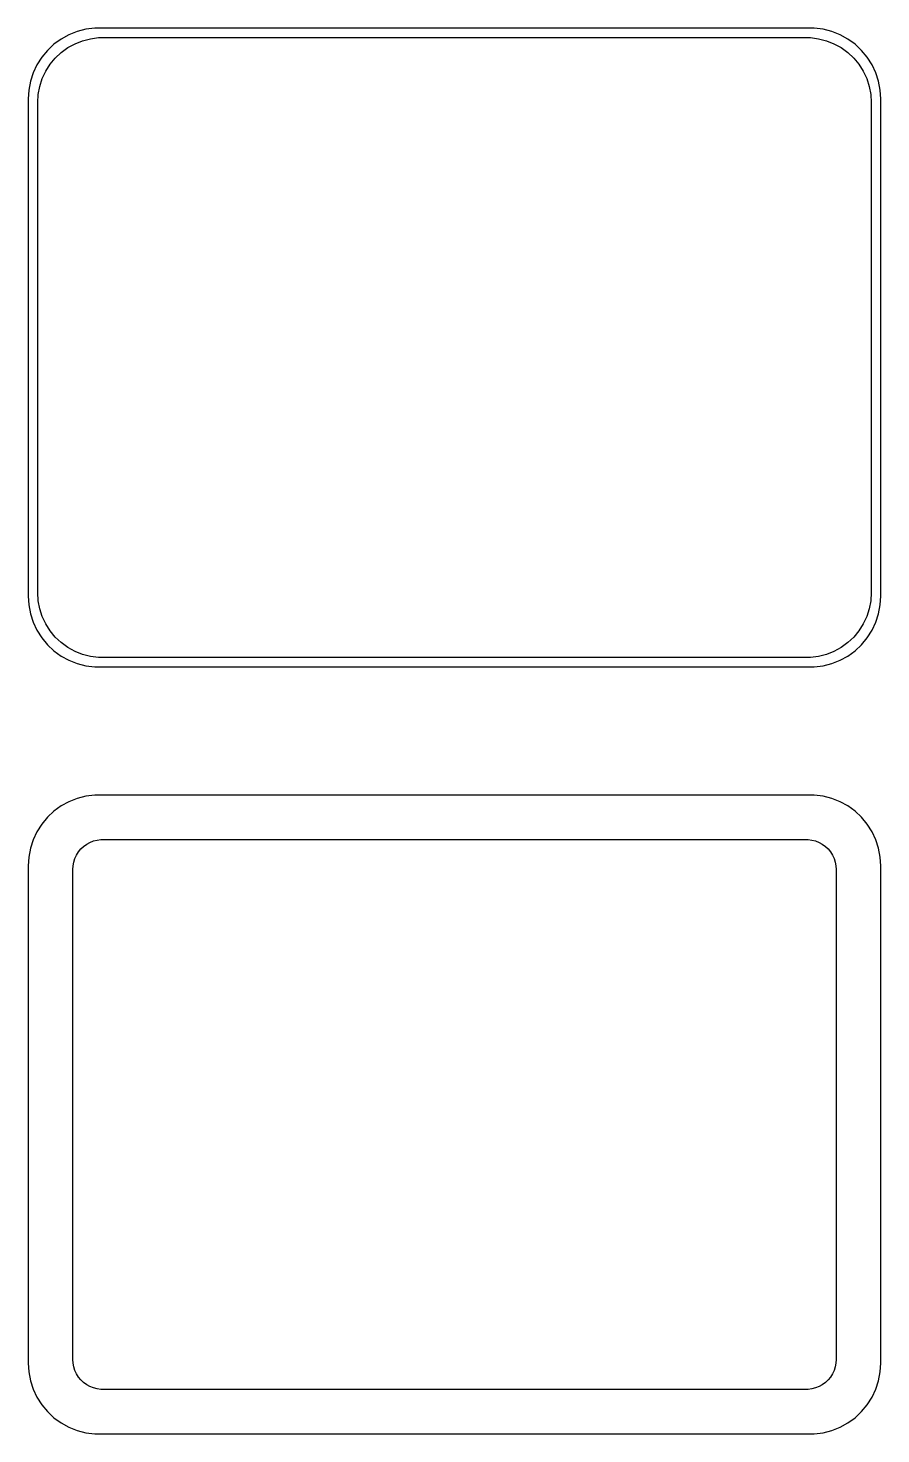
# Model space of a CAD drawing. Header units: metres. Extents: x -30 to 30, y 85.5 to 184.5.
import ezdxf

# ---------------------------------------------------------------- set-up
doc = ezdxf.new("R2010")
doc.units = ezdxf.units.M

msp = doc.modelspace()

# ---------------------------------------------------------------- linework, layer by layer
for p, q in [((-26.5451, 184.255), (-27.1289, 184.024)), ((-25.9369, 184.411), (-26.5451, 184.255)), ((-25.3139, 184.49), (-25.9369, 184.411)), ((25.3139, 184.49), (-25.3139, 184.49)), ((25.9369, 184.411), (25.3139, 184.49)), ((26.5451, 184.255), (25.9369, 184.411)), ((27.1289, 184.024), (26.5451, 184.255)), ((-28.1871, 183.353), (-28.6448, 182.923)), ((-27.6791, 183.722), (-28.1871, 183.353)), ((-27.1289, 184.024), (-27.6791, 183.722)), ((-27.6684, 182.778), (-27.2032, 183.116)), ((-27.2032, 183.116), (-26.6994, 183.393)), ((-26.6994, 183.393), (-26.1648, 183.604)), ((-26.1648, 183.604), (-25.6079, 183.747)), ((-25.6079, 183.747), (-25.0375, 183.819)), ((-25.0375, 183.819), (25.0375, 183.819)), ((25.0375, 183.819), (25.6079, 183.747)), ((25.6079, 183.747), (26.1648, 183.604)), ((26.1648, 183.604), (26.6994, 183.393)), ((26.6994, 183.393), (27.2032, 183.116)), ((27.6791, 183.722), (27.1289, 184.024)), ((27.2032, 183.116), (27.6684, 182.778)), ((28.1871, 183.353), (27.6791, 183.722)), ((28.6448, 182.923), (28.1871, 183.353)), ((-29.0451, 182.439), (-29.3815, 181.909)), ((-28.6448, 182.923), (-29.0451, 182.439)), ((-28.454, 181.941), (-28.0875, 182.384)), ((-28.0875, 182.384), (-27.6684, 182.778)), ((27.6684, 182.778), (28.0875, 182.384)), ((28.0875, 182.384), (28.454, 181.941)), ((29.0451, 182.439), (28.6448, 182.923)), ((29.3815, 181.909), (29.0451, 182.439)), ((-29.6489, 181.341), (-29.8429, 180.743)), ((-29.3815, 181.909), (-29.6489, 181.341)), ((-29.0069, 180.935), (-28.7621, 181.456)), ((-28.7621, 181.456), (-28.454, 181.941)), ((28.454, 181.941), (28.7621, 181.456)), ((28.7621, 181.456), (29.0069, 180.935)), ((29.6489, 181.341), (29.3815, 181.909)), ((29.8429, 180.743), (29.6489, 181.341)), ((-29.8429, 180.743), (-29.9606, 180.127)), ((-29.2923, 179.824), (-29.1846, 180.389)), ((-29.1846, 180.389), (-29.0069, 180.935)), ((29.0069, 180.935), (29.1846, 180.389)), ((29.1846, 180.389), (29.2923, 179.824)), ((29.9606, 180.127), (29.8429, 180.743)), ((-29.9606, 180.127), (-30, 179.5)), ((-30, 179.5), (-30, 144.5)), ((-29.3284, 179.25), (-29.2923, 179.824)), ((-29.3284, 144.75), (-29.3284, 179.25)), ((29.2923, 179.824), (29.3284, 179.25)), ((29.3284, 179.25), (29.3284, 144.75)), ((30, 179.5), (29.9606, 180.127)), ((30, 144.5), (30, 179.5)), ((-29.2923, 144.176), (-29.3284, 144.75)), ((29.3284, 144.75), (29.2923, 144.176)), ((-30, 144.5), (-29.9606, 143.873)), ((-29.9606, 143.873), (-29.8429, 143.257)), ((-29.1846, 143.611), (-29.2923, 144.176)), ((-29.0069, 143.065), (-29.1846, 143.611)), ((29.1846, 143.611), (29.0069, 143.065)), ((29.2923, 144.176), (29.1846, 143.611)), ((29.8429, 143.257), (29.9606, 143.873)), ((29.9606, 143.873), (30, 144.5)), ((-29.8429, 143.257), (-29.6489, 142.659)), ((-29.6489, 142.659), (-29.3815, 142.091)), ((-28.7621, 142.544), (-29.0069, 143.065)), ((-28.454, 142.059), (-28.7621, 142.544)), ((28.7621, 142.544), (28.454, 142.059)), ((29.0069, 143.065), (28.7621, 142.544)), ((29.3815, 142.091), (29.6489, 142.659)), ((29.6489, 142.659), (29.8429, 143.257)), ((-29.3815, 142.091), (-29.0451, 141.561)), ((-29.0451, 141.561), (-28.6448, 141.077)), ((-28.0875, 141.616), (-28.454, 142.059)), ((-27.6684, 141.222), (-28.0875, 141.616)), ((28.0875, 141.616), (27.6684, 141.222)), ((28.454, 142.059), (28.0875, 141.616)), ((28.6448, 141.077), (29.0451, 141.561)), ((29.0451, 141.561), (29.3815, 142.091)), ((-28.6448, 141.077), (-28.1871, 140.647)), ((-28.1871, 140.647), (-27.6791, 140.278)), ((-27.2032, 140.884), (-27.6684, 141.222)), ((-26.6994, 140.607), (-27.2032, 140.884)), ((-26.1648, 140.396), (-26.6994, 140.607)), ((26.6994, 140.607), (26.1648, 140.396)), ((27.2032, 140.884), (26.6994, 140.607)), ((27.6684, 141.222), (27.2032, 140.884)), ((27.6791, 140.278), (28.1871, 140.647)), ((28.1871, 140.647), (28.6448, 141.077)), ((-27.6791, 140.278), (-27.1289, 139.976)), ((-27.1289, 139.976), (-26.5451, 139.745)), ((-26.5451, 139.745), (-25.9369, 139.589)), ((-25.6079, 140.253), (-26.1648, 140.396)), ((-25.9369, 139.589), (-25.3139, 139.51)), ((-25.0375, 140.181), (-25.6079, 140.253)), ((25.0375, 140.181), (-25.0375, 140.181)), ((25.6079, 140.253), (25.0375, 140.181)), ((25.3139, 139.51), (25.9369, 139.589)), ((26.1648, 140.396), (25.6079, 140.253)), ((25.9369, 139.589), (26.5451, 139.745)), ((26.5451, 139.745), (27.1289, 139.976)), ((27.1289, 139.976), (27.6791, 140.278)), ((-25.3139, 139.51), (25.3139, 139.51)), ((-27.6791, 129.722), (-28.1871, 129.353)), ((-27.1289, 130.024), (-27.6791, 129.722)), ((-26.5451, 130.255), (-27.1289, 130.024)), ((-25.9369, 130.411), (-26.5451, 130.255)), ((-25.3139, 130.49), (-25.9369, 130.411)), ((25.3139, 130.49), (-25.3139, 130.49)), ((25.9369, 130.411), (25.3139, 130.49)), ((26.5451, 130.255), (25.9369, 130.411)), ((27.1289, 130.024), (26.5451, 130.255)), ((27.6791, 129.722), (27.1289, 130.024)), ((28.1871, 129.353), (27.6791, 129.722)), ((-28.6448, 128.923), (-29.0451, 128.439)), ((-28.1871, 129.353), (-28.6448, 128.923)), ((28.6448, 128.923), (28.1871, 129.353)), ((29.0451, 128.439), (28.6448, 128.923)), ((-29.3815, 127.909), (-29.6489, 127.341)), ((-29.0451, 128.439), (-29.3815, 127.909)), ((29.3815, 127.909), (29.0451, 128.439)), ((29.6489, 127.341), (29.3815, 127.909)), ((-29.8429, 126.743), (-29.9606, 126.127)), ((-29.6489, 127.341), (-29.8429, 126.743)), ((-26.2879, 126.694), (-26.0947, 126.875)), ((-26.0947, 126.875), (-25.8804, 127.031)), ((-25.8804, 127.031), (-25.6482, 127.159)), ((-25.6482, 127.159), (-25.4019, 127.256)), ((-25.4019, 127.256), (-25.1453, 127.322)), ((-25.1453, 127.322), (-24.8825, 127.355)), ((-24.8825, 127.355), (24.8825, 127.355)), ((24.8825, 127.355), (25.1453, 127.322)), ((25.1453, 127.322), (25.4019, 127.256)), ((25.4019, 127.256), (25.6482, 127.159)), ((25.6482, 127.159), (25.8804, 127.031)), ((25.8804, 127.031), (26.0947, 126.875)), ((26.0947, 126.875), (26.2879, 126.694)), ((29.8429, 126.743), (29.6489, 127.341)), ((29.9606, 126.127), (29.8429, 126.743)), ((-29.9606, 126.127), (-30, 125.5)), ((-26.843, 125.514), (-26.7934, 125.775)), ((-26.7934, 125.775), (-26.7115, 126.027)), ((-26.7115, 126.027), (-26.5987, 126.266)), ((-26.5987, 126.266), (-26.4567, 126.49)), ((-26.4567, 126.49), (-26.2879, 126.694)), ((26.2879, 126.694), (26.4567, 126.49)), ((26.4567, 126.49), (26.5987, 126.266)), ((26.5987, 126.266), (26.7115, 126.027)), ((26.7115, 126.027), (26.7934, 125.775)), ((26.7934, 125.775), (26.843, 125.514)), ((30, 125.5), (29.9606, 126.127)), ((-30, 125.5), (-30, 90.5)), ((-26.8596, 125.25), (-26.843, 125.514)), ((-26.8596, 90.75), (-26.8596, 125.25)), ((26.843, 125.514), (26.8596, 125.25)), ((26.8596, 125.25), (26.8596, 90.75)), ((30, 90.5), (30, 125.5)), ((-30, 90.5), (-29.9606, 89.8733)), ((-26.843, 90.4856), (-26.8596, 90.75)), ((-26.7934, 90.2254), (-26.843, 90.4856)), ((-26.7115, 89.9734), (-26.7934, 90.2254)), ((26.7934, 90.2254), (26.7115, 89.9734)), ((26.843, 90.4856), (26.7934, 90.2254)), ((26.8596, 90.75), (26.843, 90.4856)), ((29.9606, 89.8733), (30, 90.5)), ((-29.9606, 89.8733), (-29.8429, 89.2566)), ((-29.8429, 89.2566), (-29.6489, 88.6594)), ((-26.5987, 89.7337), (-26.7115, 89.9734)), ((-26.4567, 89.51), (-26.5987, 89.7337)), ((-26.2879, 89.3059), (-26.4567, 89.51)), ((-26.0947, 89.1245), (-26.2879, 89.3059)), ((-25.8804, 88.9688), (-26.0947, 89.1245)), ((26.0947, 89.1245), (25.8804, 88.9688)), ((26.2879, 89.3059), (26.0947, 89.1245)), ((26.4567, 89.51), (26.2879, 89.3059)), ((26.5987, 89.7337), (26.4567, 89.51)), ((26.7115, 89.9734), (26.5987, 89.7337)), ((29.6489, 88.6594), (29.8429, 89.2566)), ((29.8429, 89.2566), (29.9606, 89.8733)), ((-29.6489, 88.6594), (-29.3815, 88.0912)), ((-25.6482, 88.8412), (-25.8804, 88.9688)), ((-25.4019, 88.7436), (-25.6482, 88.8412)), ((-25.1453, 88.6777), (-25.4019, 88.7436)), ((-24.8825, 88.6445), (-25.1453, 88.6777)), ((24.8825, 88.6445), (-24.8825, 88.6445)), ((25.1453, 88.6777), (24.8825, 88.6445)), ((25.4019, 88.7436), (25.1453, 88.6777)), ((25.6482, 88.8412), (25.4019, 88.7436)), ((25.8804, 88.9688), (25.6482, 88.8412)), ((29.3815, 88.0912), (29.6489, 88.6594)), ((-29.3815, 88.0912), (-29.0451, 87.5611)), ((-29.0451, 87.5611), (-28.6448, 87.0773)), ((28.6448, 87.0773), (29.0451, 87.5611)), ((29.0451, 87.5611), (29.3815, 88.0912)), ((-28.6448, 87.0773), (-28.1871, 86.6474)), ((-28.1871, 86.6474), (-27.6791, 86.2784)), ((-27.6791, 86.2784), (-27.1289, 85.9759)), ((27.1289, 85.9759), (27.6791, 86.2784)), ((27.6791, 86.2784), (28.1871, 86.6474)), ((28.1871, 86.6474), (28.6448, 87.0773)), ((-27.1289, 85.9759), (-26.5451, 85.7447)), ((-26.5451, 85.7447), (-25.9369, 85.5886)), ((-25.9369, 85.5886), (-25.3139, 85.5099)), ((-25.3139, 85.5099), (25.3139, 85.5099)), ((25.3139, 85.5099), (25.9369, 85.5886)), ((25.9369, 85.5886), (26.5451, 85.7447)), ((26.5451, 85.7447), (27.1289, 85.9759))]:
    msp.add_line(p, q)

doc.saveas('drawing.dxf')
